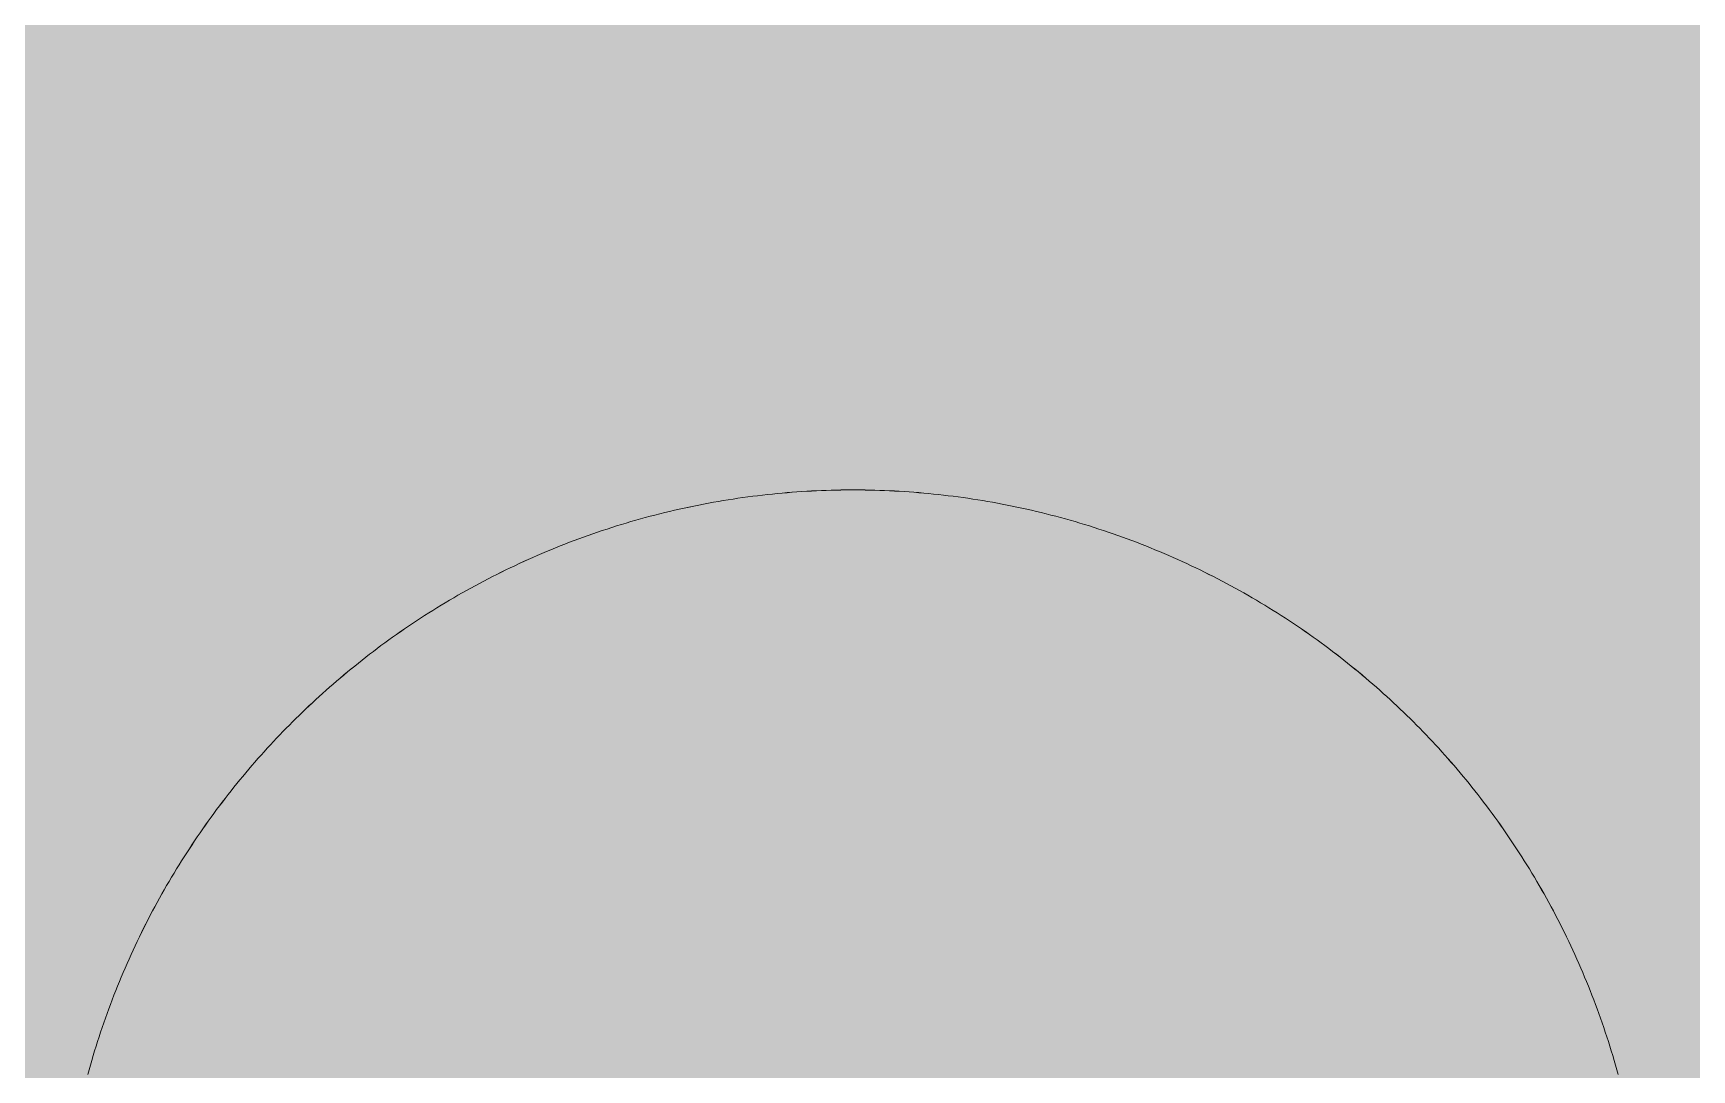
# Model space of a CAD drawing. Header units: millimetres. Extents: x 5622 to 8918, y 2044 to 6634.
# Drawn here: x 8590.2 to 8597, y 4115.2 to 4119.45 of the extents above; entities that cross this region are included whole.
import ezdxf

# ---------------------------------------------------------------- set-up
doc = ezdxf.new("R2010")
doc.units = ezdxf.units.MM
doc.linetypes.add('NASCOSTA', pattern=[9.525, 6.35, -3.175])
for name, color, linetype, lineweight in [('F_ARREDI', 7, 'Continuous', 5), ('F_FERRAMENTA', 253, 'Continuous', 5), ('F_MULTI laminato OPACO_retino', 1, 'Continuous', 5), ('F_Proiezioni', 253, 'NASCOSTA', 9)]:
    doc.layers.add(name, color=color, linetype=linetype, lineweight=lineweight)

# ---------------------------------------------------------------- blocks, each defined once
blk = doc.blocks.new("LIBRERIA_ingresso-living_sez._B.B'")
at = {"layer": 'F_MULTI laminato OPACO_retino', "true_color": 0x636466}
h = blk.add_hatch(color=251, dxfattribs=at)
h.dxf.hatch_style = 1
h.paths.add_polyline_path([(41313.1315, 11071.1262), (41913.1315, 11071.1262), (41913.1315, 13145.6262), (41313.1315, 13145.6262)])
at = {"layer": 'F_MULTI laminato OPACO_retino', "true_color": 0x939598}
h = blk.add_hatch(color=252, dxfattribs=at)
h.dxf.hatch_style = 1
h.paths.add_polyline_path([(41313.1315, 13145.6262), (41613.1315, 13145.6262), (41613.1315, 11071.1262), (41313.1315, 11071.1262)])
at = {"layer": 'F_Proiezioni', "color": 1}
for p, q in [((41588.4996, 11524.8131), (41588.5197, 11524.817)), ((41588.5197, 11524.817), (41588.5397, 11524.8208)), ((41588.5397, 11524.8208), (41588.5598, 11524.8244)), ((41588.5598, 11524.8244), (41588.5799, 11524.8279)), ((41588.5799, 11524.8279), (41588.6, 11524.8313)), ((41588.6, 11524.8313), (41588.6201, 11524.8346)), ((41588.6201, 11524.8346), (41588.6402, 11524.8377)), ((41588.6402, 11524.8377), (41588.6603, 11524.8407)), ((41588.6603, 11524.8407), (41588.6805, 11524.8436)), ((41588.6805, 11524.8436), (41588.7006, 11524.8464)), ((41588.7006, 11524.8464), (41588.7207, 11524.849)), ((41588.7207, 11524.849), (41588.7409, 11524.8515)), ((41588.7409, 11524.8515), (41588.761, 11524.8539)), ((41588.761, 11524.8539), (41588.7811, 11524.8561)), ((41588.7811, 11524.8561), (41588.8013, 11524.8582)), ((41588.8013, 11524.8582), (41588.8214, 11524.8602)), ((41588.8214, 11524.8602), (41588.8415, 11524.8621)), ((41588.8415, 11524.8621), (41588.8616, 11524.8638)), ((41588.8616, 11524.8638), (41588.8817, 11524.8654)), ((41588.8817, 11524.8654), (41588.9018, 11524.8669)), ((41588.9018, 11524.8669), (41588.9219, 11524.8683)), ((41588.9219, 11524.8683), (41588.942, 11524.8695)), ((41588.942, 11524.8695), (41588.962, 11524.8706)), ((41588.962, 11524.8706), (41588.982, 11524.8716)), ((41588.982, 11524.8716), (41589.002, 11524.8725)), ((41589.002, 11524.8725), (41589.022, 11524.8732)), ((41589.022, 11524.8732), (41589.042, 11524.8739)), ((41589.042, 11524.8739), (41589.0619, 11524.8744)), ((41589.0619, 11524.8744), (41589.0819, 11524.8747)), ((41589.0819, 11524.8747), (41589.1017, 11524.875)), ((41589.1017, 11524.875), (41589.1216, 11524.8751)), ((41589.1216, 11524.8751), (41589.1414, 11524.8751)), ((41589.1613, 11524.875), (41589.1414, 11524.8751)), ((41589.1812, 11524.8747), (41589.1613, 11524.875)), ((41589.2011, 11524.8744), (41589.1812, 11524.8747)), ((41589.2211, 11524.8739), (41589.2011, 11524.8744)), ((41589.241, 11524.8732), (41589.2211, 11524.8739)), ((41589.261, 11524.8725), (41589.241, 11524.8732)), ((41589.281, 11524.8716), (41589.261, 11524.8725)), ((41589.3011, 11524.8706), (41589.281, 11524.8716)), ((41589.3211, 11524.8695), (41589.3011, 11524.8706)), ((41589.3412, 11524.8683), (41589.3211, 11524.8695)), ((41589.3612, 11524.8669), (41589.3412, 11524.8683)), ((41589.3813, 11524.8654), (41589.3612, 11524.8669)), ((41589.4014, 11524.8638), (41589.3813, 11524.8654)), ((41589.4215, 11524.8621), (41589.4014, 11524.8638)), ((41589.4417, 11524.8602), (41589.4215, 11524.8621)), ((41589.4618, 11524.8582), (41589.4417, 11524.8602)), ((41589.4819, 11524.8561), (41589.4618, 11524.8582)), ((41589.502, 11524.8539), (41589.4819, 11524.8561)), ((41589.5222, 11524.8515), (41589.502, 11524.8539)), ((41589.5423, 11524.849), (41589.5222, 11524.8515)), ((41589.5625, 11524.8464), (41589.5423, 11524.849)), ((41589.5826, 11524.8436), (41589.5625, 11524.8464)), ((41589.6027, 11524.8407), (41589.5826, 11524.8436)), ((41589.6228, 11524.8377), (41589.6027, 11524.8407)), ((41589.643, 11524.8346), (41589.6228, 11524.8377)), ((41589.6631, 11524.8313), (41589.643, 11524.8346)), ((41589.6832, 11524.8279), (41589.6631, 11524.8313)), ((41589.7032, 11524.8244), (41589.6832, 11524.8279)), ((41589.7233, 11524.8208), (41589.7032, 11524.8244)), ((41589.7434, 11524.817), (41589.7233, 11524.8208)), ((41589.7634, 11524.8131), (41589.7434, 11524.817)), ((41588.2216, 11524.7451), (41588.2413, 11524.7507)), ((41588.2413, 11524.7507), (41588.261, 11524.7563)), ((41588.261, 11524.7563), (41588.2807, 11524.7617)), ((41588.2807, 11524.7617), (41588.3005, 11524.767)), ((41588.3005, 11524.767), (41588.3203, 11524.7722)), ((41588.3203, 11524.7722), (41588.3401, 11524.7772)), ((41588.3401, 11524.7772), (41588.36, 11524.7822)), ((41588.36, 11524.7822), (41588.3798, 11524.787)), ((41588.3798, 11524.787), (41588.3997, 11524.7916)), ((41588.3997, 11524.7916), (41588.4197, 11524.7962)), ((41588.4197, 11524.7962), (41588.4396, 11524.8006)), ((41588.4396, 11524.8006), (41588.4596, 11524.8049)), ((41588.4596, 11524.8049), (41588.4796, 11524.8091)), ((41588.4796, 11524.8091), (41588.4996, 11524.8131)), ((41589.7834, 11524.8091), (41589.7634, 11524.8131)), ((41589.8034, 11524.8049), (41589.7834, 11524.8091)), ((41589.8234, 11524.8006), (41589.8034, 11524.8049)), ((41589.8434, 11524.7962), (41589.8234, 11524.8006)), ((41589.8633, 11524.7916), (41589.8434, 11524.7962)), ((41589.8832, 11524.787), (41589.8633, 11524.7916)), ((41589.9031, 11524.7822), (41589.8832, 11524.787)), ((41589.923, 11524.7772), (41589.9031, 11524.7822)), ((41589.9428, 11524.7722), (41589.923, 11524.7772)), ((41589.9626, 11524.767), (41589.9428, 11524.7722)), ((41589.9824, 11524.7617), (41589.9626, 11524.767)), ((41590.0021, 11524.7563), (41589.9824, 11524.7617)), ((41590.0218, 11524.7507), (41590.0021, 11524.7563)), ((41590.0415, 11524.7451), (41590.0218, 11524.7507)), ((41588.008, 11524.6747), (41588.0272, 11524.6817)), ((41588.0272, 11524.6817), (41588.0464, 11524.6886)), ((41588.0464, 11524.6886), (41588.0657, 11524.6953)), ((41588.0657, 11524.6953), (41588.0851, 11524.702)), ((41588.0851, 11524.702), (41588.1044, 11524.7085)), ((41588.1044, 11524.7085), (41588.1239, 11524.7149)), ((41588.1239, 11524.7149), (41588.1433, 11524.7212)), ((41588.1433, 11524.7212), (41588.1628, 11524.7273)), ((41588.1628, 11524.7273), (41588.1824, 11524.7334)), ((41588.1824, 11524.7334), (41588.202, 11524.7393)), ((41588.202, 11524.7393), (41588.2216, 11524.7451)), ((41590.0611, 11524.7393), (41590.0415, 11524.7451)), ((41590.0807, 11524.7334), (41590.0611, 11524.7393)), ((41590.1002, 11524.7273), (41590.0807, 11524.7334)), ((41590.1197, 11524.7212), (41590.1002, 11524.7273)), ((41590.1392, 11524.7149), (41590.1197, 11524.7212)), ((41590.1586, 11524.7085), (41590.1392, 11524.7149)), ((41590.178, 11524.702), (41590.1586, 11524.7085)), ((41590.1973, 11524.6953), (41590.178, 11524.702)), ((41590.2166, 11524.6886), (41590.1973, 11524.6953)), ((41590.2359, 11524.6817), (41590.2166, 11524.6886)), ((41590.255, 11524.6747), (41590.2359, 11524.6817)), ((41587.8378, 11524.6065), (41587.8565, 11524.6145)), ((41587.8565, 11524.6145), (41587.8752, 11524.6225)), ((41587.8752, 11524.6225), (41587.894, 11524.6303)), ((41587.894, 11524.6303), (41587.9129, 11524.638)), ((41587.9129, 11524.638), (41587.9318, 11524.6456)), ((41587.9318, 11524.6456), (41587.9508, 11524.653)), ((41587.9508, 11524.653), (41587.9698, 11524.6604)), ((41587.9698, 11524.6604), (41587.9889, 11524.6676)), ((41587.9889, 11524.6676), (41588.008, 11524.6747)), ((41590.2742, 11524.6676), (41590.255, 11524.6747)), ((41590.2933, 11524.6604), (41590.2742, 11524.6676)), ((41590.3123, 11524.653), (41590.2933, 11524.6604)), ((41590.3313, 11524.6456), (41590.3123, 11524.653)), ((41590.3502, 11524.638), (41590.3313, 11524.6456)), ((41590.369, 11524.6303), (41590.3502, 11524.638)), ((41590.3878, 11524.6225), (41590.369, 11524.6303)), ((41590.4066, 11524.6145), (41590.3878, 11524.6225)), ((41590.4253, 11524.6065), (41590.4066, 11524.6145)), ((41587.6906, 11524.5382), (41587.7088, 11524.5471)), ((41587.7088, 11524.5471), (41587.727, 11524.5559)), ((41587.727, 11524.5559), (41587.7453, 11524.5646)), ((41587.7453, 11524.5646), (41587.7637, 11524.5732)), ((41587.7637, 11524.5732), (41587.7821, 11524.5817)), ((41587.7821, 11524.5817), (41587.8006, 11524.5901)), ((41587.8006, 11524.5901), (41587.8192, 11524.5984)), ((41587.8192, 11524.5984), (41587.8378, 11524.6065)), ((41590.4439, 11524.5984), (41590.4253, 11524.6065)), ((41590.4624, 11524.5901), (41590.4439, 11524.5984)), ((41590.4809, 11524.5817), (41590.4624, 11524.5901)), ((41590.4994, 11524.5732), (41590.4809, 11524.5817)), ((41590.5177, 11524.5646), (41590.4994, 11524.5732)), ((41590.536, 11524.5559), (41590.5177, 11524.5646)), ((41590.5543, 11524.5471), (41590.536, 11524.5559)), ((41590.5724, 11524.5382), (41590.5543, 11524.5471)), ((41587.5654, 11524.4728), (41587.5831, 11524.4825)), ((41587.5831, 11524.4825), (41587.6008, 11524.492)), ((41587.6008, 11524.492), (41587.6186, 11524.5015)), ((41587.6186, 11524.5015), (41587.6365, 11524.5108)), ((41587.6365, 11524.5108), (41587.6545, 11524.52)), ((41587.6545, 11524.52), (41587.6725, 11524.5292)), ((41587.6725, 11524.5292), (41587.6906, 11524.5382)), ((41590.5905, 11524.5292), (41590.5724, 11524.5382)), ((41590.6086, 11524.52), (41590.5905, 11524.5292)), ((41590.6265, 11524.5108), (41590.6086, 11524.52)), ((41590.6444, 11524.5015), (41590.6265, 11524.5108)), ((41590.6622, 11524.492), (41590.6444, 11524.5015)), ((41590.68, 11524.4825), (41590.6622, 11524.492)), ((41590.6976, 11524.4728), (41590.68, 11524.4825)), ((41587.4439, 11524.4026), (41587.461, 11524.4129)), ((41587.461, 11524.4129), (41587.4782, 11524.4231)), ((41587.4782, 11524.4231), (41587.4955, 11524.4333)), ((41587.4955, 11524.4333), (41587.5129, 11524.4433)), ((41587.5129, 11524.4433), (41587.5303, 11524.4532)), ((41587.5303, 11524.4532), (41587.5478, 11524.4631)), ((41587.5478, 11524.4631), (41587.5654, 11524.4728)), ((41590.7152, 11524.4631), (41590.6976, 11524.4728)), ((41590.7328, 11524.4532), (41590.7152, 11524.4631)), ((41590.7502, 11524.4433), (41590.7328, 11524.4532)), ((41590.7676, 11524.4333), (41590.7502, 11524.4433)), ((41590.7848, 11524.4231), (41590.7676, 11524.4333)), ((41590.802, 11524.4129), (41590.7848, 11524.4231)), ((41590.8192, 11524.4026), (41590.802, 11524.4129)), ((41587.3429, 11524.3387), (41587.3595, 11524.3495)), ((41587.3595, 11524.3495), (41587.3762, 11524.3603)), ((41587.3762, 11524.3603), (41587.393, 11524.371)), ((41587.393, 11524.371), (41587.4099, 11524.3816)), ((41587.4099, 11524.3816), (41587.4269, 11524.3921)), ((41587.4269, 11524.3921), (41587.4439, 11524.4026)), ((41590.8362, 11524.3921), (41590.8192, 11524.4026)), ((41590.8532, 11524.3816), (41590.8362, 11524.3921)), ((41590.87, 11524.371), (41590.8532, 11524.3816)), ((41590.8868, 11524.3603), (41590.87, 11524.371)), ((41590.9035, 11524.3495), (41590.8868, 11524.3603)), ((41590.9201, 11524.3387), (41590.9035, 11524.3495)), ((41587.2452, 11524.2716), (41587.2612, 11524.283)), ((41587.2612, 11524.283), (41587.2774, 11524.2943)), ((41587.2774, 11524.2943), (41587.2936, 11524.3055)), ((41587.2936, 11524.3055), (41587.31, 11524.3167)), ((41587.31, 11524.3167), (41587.3264, 11524.3277)), ((41587.3264, 11524.3277), (41587.3429, 11524.3387)), ((41590.9366, 11524.3277), (41590.9201, 11524.3387)), ((41590.9531, 11524.3167), (41590.9366, 11524.3277)), ((41590.9694, 11524.3055), (41590.9531, 11524.3167)), ((41590.9857, 11524.2943), (41590.9694, 11524.3055)), ((41591.0018, 11524.283), (41590.9857, 11524.2943)), ((41591.0179, 11524.2716), (41591.0018, 11524.283)), ((41587.1507, 11524.2017), (41587.1662, 11524.2135)), ((41587.1662, 11524.2135), (41587.1818, 11524.2253)), ((41587.1818, 11524.2253), (41587.1975, 11524.237)), ((41587.1975, 11524.237), (41587.2133, 11524.2486)), ((41587.2133, 11524.2486), (41587.2292, 11524.2602)), ((41587.2292, 11524.2602), (41587.2452, 11524.2716)), ((41591.0339, 11524.2602), (41591.0179, 11524.2716)), ((41591.0498, 11524.2486), (41591.0339, 11524.2602)), ((41591.0656, 11524.237), (41591.0498, 11524.2486)), ((41591.0812, 11524.2253), (41591.0656, 11524.237)), ((41591.0968, 11524.2135), (41591.0812, 11524.2253)), ((41591.1123, 11524.2017), (41591.0968, 11524.2135)), ((41587.0597, 11524.1291), (41587.0746, 11524.1413)), ((41587.0746, 11524.1413), (41587.0897, 11524.1535)), ((41587.0897, 11524.1535), (41587.1048, 11524.1657)), ((41587.1048, 11524.1657), (41587.12, 11524.1777)), ((41587.12, 11524.1777), (41587.1353, 11524.1897)), ((41587.1353, 11524.1897), (41587.1507, 11524.2017)), ((41591.1278, 11524.1897), (41591.1123, 11524.2017)), ((41591.1431, 11524.1777), (41591.1278, 11524.1897)), ((41591.1583, 11524.1657), (41591.1431, 11524.1777)), ((41591.1734, 11524.1535), (41591.1583, 11524.1657)), ((41591.1884, 11524.1413), (41591.1734, 11524.1535)), ((41591.2033, 11524.1291), (41591.1884, 11524.1413)), ((41586.9867, 11524.0668), (41587.0011, 11524.0794)), ((41587.0011, 11524.0794), (41587.0156, 11524.0919)), ((41587.0156, 11524.0919), (41587.0302, 11524.1043)), ((41587.0302, 11524.1043), (41587.0449, 11524.1167)), ((41587.0449, 11524.1167), (41587.0597, 11524.1291)), ((41591.2181, 11524.1167), (41591.2033, 11524.1291)), ((41591.2329, 11524.1043), (41591.2181, 11524.1167)), ((41591.2475, 11524.0919), (41591.2329, 11524.1043)), ((41591.262, 11524.0794), (41591.2475, 11524.0919)), ((41591.2764, 11524.0668), (41591.262, 11524.0794)), ((41586.9024, 11523.9902), (41586.9162, 11524.0031)), ((41586.9162, 11524.0031), (41586.9301, 11524.0159)), ((41586.9301, 11524.0159), (41586.9441, 11524.0287)), ((41586.9441, 11524.0287), (41586.9582, 11524.0415)), ((41586.9582, 11524.0415), (41586.9724, 11524.0542)), ((41586.9724, 11524.0542), (41586.9867, 11524.0668)), ((41591.2907, 11524.0542), (41591.2764, 11524.0668)), ((41591.3049, 11524.0415), (41591.2907, 11524.0542)), ((41591.319, 11524.0287), (41591.3049, 11524.0415)), ((41591.333, 11524.0159), (41591.319, 11524.0287)), ((41591.3469, 11524.0031), (41591.333, 11524.0159)), ((41591.3606, 11523.9902), (41591.3469, 11524.0031)), ((41586.8351, 11523.9249), (41586.8484, 11523.938)), ((41586.8484, 11523.938), (41586.8617, 11523.9511)), ((41586.8617, 11523.9511), (41586.8752, 11523.9642)), ((41586.8752, 11523.9642), (41586.8887, 11523.9772)), ((41586.8887, 11523.9772), (41586.9024, 11523.9902)), ((41591.3743, 11523.9772), (41591.3606, 11523.9902)), ((41591.3879, 11523.9642), (41591.3743, 11523.9772)), ((41591.4013, 11523.9511), (41591.3879, 11523.9642)), ((41591.4147, 11523.938), (41591.4013, 11523.9511)), ((41591.4279, 11523.9249), (41591.4147, 11523.938)), ((41586.7699, 11523.8578), (41586.7828, 11523.8714)), ((41586.7828, 11523.8714), (41586.7958, 11523.885)), ((41586.7958, 11523.885), (41586.8089, 11523.8984)), ((41586.8089, 11523.8984), (41586.822, 11523.9117)), ((41586.822, 11523.9117), (41586.8351, 11523.9249)), ((41591.4411, 11523.9117), (41591.4279, 11523.9249)), ((41591.4542, 11523.8984), (41591.4411, 11523.9117)), ((41591.4672, 11523.885), (41591.4542, 11523.8984)), ((41591.4802, 11523.8714), (41591.4672, 11523.885)), ((41591.4932, 11523.8578), (41591.4802, 11523.8714)), ((41586.706, 11523.7882), (41586.7186, 11523.8023)), ((41586.7186, 11523.8023), (41586.7314, 11523.8164)), ((41586.7314, 11523.8164), (41586.7441, 11523.8303)), ((41586.7441, 11523.8303), (41586.757, 11523.8441)), ((41586.757, 11523.8441), (41586.7699, 11523.8578)), ((41591.5061, 11523.8441), (41591.4932, 11523.8578)), ((41591.5189, 11523.8303), (41591.5061, 11523.8441)), ((41591.5317, 11523.8164), (41591.5189, 11523.8303)), ((41591.5444, 11523.8023), (41591.5317, 11523.8164)), ((41591.5571, 11523.7882), (41591.5444, 11523.8023)), ((41586.6436, 11523.7162), (41586.656, 11523.7308)), ((41586.656, 11523.7308), (41586.6684, 11523.7453)), ((41586.6684, 11523.7453), (41586.6808, 11523.7597)), ((41586.6808, 11523.7597), (41586.6934, 11523.774)), ((41586.6934, 11523.774), (41586.706, 11523.7882)), ((41591.5697, 11523.774), (41591.5571, 11523.7882)), ((41591.5822, 11523.7597), (41591.5697, 11523.774)), ((41591.5947, 11523.7453), (41591.5822, 11523.7597)), ((41591.6071, 11523.7308), (41591.5947, 11523.7453)), ((41591.6194, 11523.7162), (41591.6071, 11523.7308)), ((41586.5949, 11523.6568), (41586.607, 11523.6718)), ((41586.607, 11523.6718), (41586.6191, 11523.6867)), ((41586.6191, 11523.6867), (41586.6313, 11523.7015)), ((41586.6313, 11523.7015), (41586.6436, 11523.7162)), ((41591.6317, 11523.7015), (41591.6194, 11523.7162)), ((41591.6439, 11523.6867), (41591.6317, 11523.7015)), ((41591.6561, 11523.6718), (41591.6439, 11523.6867)), ((41591.6682, 11523.6568), (41591.6561, 11523.6718)), ((41586.5356, 11523.5805), (41586.5473, 11523.596)), ((41586.5473, 11523.596), (41586.5591, 11523.6113)), ((41586.5591, 11523.6113), (41586.571, 11523.6266)), ((41586.571, 11523.6266), (41586.5829, 11523.6417)), ((41586.5829, 11523.6417), (41586.5949, 11523.6568)), ((41591.6802, 11523.6417), (41591.6682, 11523.6568)), ((41591.6921, 11523.6266), (41591.6802, 11523.6417)), ((41591.7039, 11523.6113), (41591.6921, 11523.6266)), ((41591.7157, 11523.596), (41591.7039, 11523.6113)), ((41591.7274, 11523.5805), (41591.7157, 11523.596)), ((41586.4896, 11523.5179), (41586.501, 11523.5337)), ((41586.501, 11523.5337), (41586.5124, 11523.5494)), ((41586.5124, 11523.5494), (41586.524, 11523.565)), ((41586.524, 11523.565), (41586.5356, 11523.5805)), ((41591.7391, 11523.565), (41591.7274, 11523.5805)), ((41591.7506, 11523.5494), (41591.7391, 11523.565)), ((41591.7621, 11523.5337), (41591.7506, 11523.5494)), ((41591.7735, 11523.5179), (41591.7621, 11523.5337)), ((41586.4449, 11523.4539), (41586.4559, 11523.47)), ((41586.4559, 11523.47), (41586.4671, 11523.486)), ((41586.4671, 11523.486), (41586.4783, 11523.502)), ((41586.4783, 11523.502), (41586.4896, 11523.5179)), ((41591.7848, 11523.502), (41591.7735, 11523.5179)), ((41591.796, 11523.486), (41591.7848, 11523.502)), ((41591.8071, 11523.47), (41591.796, 11523.486)), ((41591.8182, 11523.4539), (41591.8071, 11523.47)), ((41586.3909, 11523.3719), (41586.4015, 11523.3885)), ((41586.4015, 11523.3885), (41586.4122, 11523.405)), ((41586.4122, 11523.405), (41586.423, 11523.4213)), ((41586.423, 11523.4213), (41586.4339, 11523.4376)), ((41586.4339, 11523.4376), (41586.4449, 11523.4539)), ((41591.8292, 11523.4376), (41591.8182, 11523.4539)), ((41591.84, 11523.4213), (41591.8292, 11523.4376)), ((41591.8508, 11523.405), (41591.84, 11523.4213)), ((41591.8615, 11523.3885), (41591.8508, 11523.405)), ((41591.8721, 11523.3719), (41591.8615, 11523.3885)), ((41586.3494, 11523.305), (41586.3596, 11523.3218)), ((41586.3596, 11523.3218), (41586.37, 11523.3386)), ((41586.37, 11523.3386), (41586.3804, 11523.3553)), ((41586.3804, 11523.3553), (41586.3909, 11523.3719)), ((41591.8827, 11523.3553), (41591.8721, 11523.3719)), ((41591.8931, 11523.3386), (41591.8827, 11523.3553)), ((41591.9034, 11523.3218), (41591.8931, 11523.3386)), ((41591.9137, 11523.305), (41591.9034, 11523.3218)), ((41586.3093, 11523.2368), (41586.3192, 11523.2539)), ((41586.3192, 11523.2539), (41586.3291, 11523.271)), ((41586.3291, 11523.271), (41586.3392, 11523.288)), ((41586.3392, 11523.288), (41586.3494, 11523.305)), ((41591.9238, 11523.288), (41591.9137, 11523.305)), ((41591.9339, 11523.271), (41591.9238, 11523.288)), ((41591.9439, 11523.2539), (41591.9339, 11523.271)), ((41591.9537, 11523.2368), (41591.9439, 11523.2539)), ((41586.2708, 11523.1674), (41586.2803, 11523.1848)), ((41586.2803, 11523.1848), (41586.2899, 11523.2022)), ((41586.2899, 11523.2022), (41586.2995, 11523.2195)), ((41586.2995, 11523.2195), (41586.3093, 11523.2368)), ((41591.9635, 11523.2195), (41591.9537, 11523.2368)), ((41591.9732, 11523.2022), (41591.9635, 11523.2195)), ((41591.9828, 11523.1848), (41591.9732, 11523.2022)), ((41591.9922, 11523.1674), (41591.9828, 11523.1848)), ((41586.243, 11523.1146), (41586.2522, 11523.1322)), ((41586.2522, 11523.1322), (41586.2614, 11523.1498)), ((41586.2614, 11523.1498), (41586.2708, 11523.1674)), ((41592.0016, 11523.1498), (41591.9922, 11523.1674)), ((41592.0109, 11523.1322), (41592.0016, 11523.1498)), ((41592.0201, 11523.1146), (41592.0109, 11523.1322)), ((41586.2073, 11523.0433), (41586.2161, 11523.0612)), ((41586.2161, 11523.0612), (41586.2249, 11523.0791)), ((41586.2249, 11523.0791), (41586.2339, 11523.0969)), ((41586.2339, 11523.0969), (41586.243, 11523.1146)), ((41592.0292, 11523.0969), (41592.0201, 11523.1146)), ((41592.0381, 11523.0791), (41592.0292, 11523.0969)), ((41592.047, 11523.0612), (41592.0381, 11523.0791)), ((41592.0558, 11523.0433), (41592.047, 11523.0612)), ((41586.1733, 11522.9709), (41586.1816, 11522.9891)), ((41586.1816, 11522.9891), (41586.1901, 11523.0072)), ((41586.1901, 11523.0072), (41586.1986, 11523.0253)), ((41586.1986, 11523.0253), (41586.2073, 11523.0433)), ((41592.0644, 11523.0253), (41592.0558, 11523.0433)), ((41592.073, 11523.0072), (41592.0644, 11523.0253)), ((41592.0814, 11522.9891), (41592.073, 11523.0072)), ((41592.0898, 11522.9709), (41592.0814, 11522.9891)), ((41586.141, 11522.8976), (41586.1489, 11522.916)), ((41586.1489, 11522.916), (41586.1569, 11522.9344)), ((41586.1569, 11522.9344), (41586.1651, 11522.9527)), ((41586.1651, 11522.9527), (41586.1733, 11522.9709)), ((41592.098, 11522.9527), (41592.0898, 11522.9709)), ((41592.1061, 11522.9344), (41592.098, 11522.9527)), ((41592.1141, 11522.916), (41592.1061, 11522.9344)), ((41592.122, 11522.8976), (41592.1141, 11522.916)), ((41586.118, 11522.842), (41586.1255, 11522.8606)), ((41586.1255, 11522.8606), (41586.1332, 11522.8792)), ((41586.1332, 11522.8792), (41586.141, 11522.8976)), ((41592.1298, 11522.8792), (41592.122, 11522.8976)), ((41592.1375, 11522.8606), (41592.1298, 11522.8792)), ((41592.1451, 11522.842), (41592.1375, 11522.8606)), ((41586.0888, 11522.7671), (41586.0959, 11522.7859)), ((41586.0959, 11522.7859), (41586.1032, 11522.8047)), ((41586.1032, 11522.8047), (41586.1105, 11522.8234)), ((41586.1105, 11522.8234), (41586.118, 11522.842)), ((41592.1526, 11522.8234), (41592.1451, 11522.842)), ((41592.1599, 11522.8047), (41592.1526, 11522.8234)), ((41592.1671, 11522.7859), (41592.1599, 11522.8047)), ((41592.1743, 11522.7671), (41592.1671, 11522.7859)), ((41586.0615, 11522.6914), (41586.0681, 11522.7104)), ((41586.0681, 11522.7104), (41586.0749, 11522.7294)), ((41586.0749, 11522.7294), (41586.0818, 11522.7483)), ((41586.0818, 11522.7483), (41586.0888, 11522.7671)), ((41592.1813, 11522.7483), (41592.1743, 11522.7671)), ((41592.1882, 11522.7294), (41592.1813, 11522.7483)), ((41592.1949, 11522.7104), (41592.1882, 11522.7294)), ((41592.2016, 11522.6914), (41592.1949, 11522.7104)), ((41586.0422, 11522.6341), (41586.0485, 11522.6532)), ((41586.0485, 11522.6532), (41586.0549, 11522.6723)), ((41586.0549, 11522.6723), (41586.0615, 11522.6914)), ((41592.2082, 11522.6723), (41592.2016, 11522.6914)), ((41592.2146, 11522.6532), (41592.2082, 11522.6723)), ((41592.2209, 11522.6341), (41592.2146, 11522.6532)), ((41586.0181, 11522.557), (41586.0239, 11522.5764)), ((41586.0239, 11522.5764), (41586.0299, 11522.5956)), ((41586.0299, 11522.5956), (41586.036, 11522.6149)), ((41586.036, 11522.6149), (41586.0422, 11522.6341)), ((41592.2271, 11522.6149), (41592.2209, 11522.6341)), ((41592.2332, 11522.5956), (41592.2271, 11522.6149)), ((41592.2392, 11522.5764), (41592.2332, 11522.5956)), ((41592.245, 11522.557), (41592.2392, 11522.5764)), ((41586.0012, 11522.4988), (41586.0067, 11522.5183)), ((41586.0067, 11522.5183), (41586.0123, 11522.5377)), ((41586.0123, 11522.5377), (41586.0181, 11522.557)), ((41592.2507, 11522.5377), (41592.245, 11522.557)), ((41592.2563, 11522.5183), (41592.2507, 11522.5377)), ((41592.2618, 11522.4988), (41592.2563, 11522.5183)), ((41585.9958, 11522.4794), (41586.0012, 11522.4988)), ((41592.2672, 11522.4794), (41592.2618, 11522.4988))]:
    blk.add_line(p, q, dxfattribs=at)

msp = doc.modelspace()

# ---------------------------------------------------------------- linework, layer by layer
at = {"layer": 'F_FERRAMENTA', "linetype": 'NASCOSTA'}
for p, q in [((8593.0312, 4117.5319), (8593.0513, 4117.5351)), ((8593.0513, 4117.5351), (8593.0715, 4117.5383)), ((8593.0715, 4117.5383), (8593.0916, 4117.5413)), ((8593.0916, 4117.5413), (8593.1117, 4117.5442)), ((8593.1117, 4117.5442), (8593.1318, 4117.5469)), ((8593.1318, 4117.5469), (8593.152, 4117.5495)), ((8593.152, 4117.5495), (8593.1721, 4117.552)), ((8593.1721, 4117.552), (8593.1923, 4117.5544)), ((8593.1923, 4117.5544), (8593.2124, 4117.5567)), ((8593.2124, 4117.5567), (8593.2325, 4117.5588)), ((8593.2325, 4117.5588), (8593.2526, 4117.5608)), ((8593.2526, 4117.5608), (8593.2728, 4117.5626)), ((8593.2728, 4117.5626), (8593.2929, 4117.5644)), ((8593.2929, 4117.5644), (8593.313, 4117.566)), ((8593.313, 4117.566), (8593.3331, 4117.5675)), ((8593.3331, 4117.5675), (8593.3531, 4117.5688)), ((8593.3531, 4117.5688), (8593.3732, 4117.5701)), ((8593.3732, 4117.5701), (8593.3932, 4117.5712)), ((8593.3932, 4117.5712), (8593.4133, 4117.5722)), ((8593.4133, 4117.5722), (8593.4333, 4117.5731)), ((8593.4333, 4117.5731), (8593.4533, 4117.5738)), ((8593.4533, 4117.5738), (8593.4732, 4117.5744)), ((8593.4732, 4117.5744), (8593.4932, 4117.5749)), ((8593.4932, 4117.5749), (8593.5131, 4117.5753)), ((8593.5131, 4117.5753), (8593.533, 4117.5755)), ((8593.533, 4117.5755), (8593.5529, 4117.5756)), ((8593.5529, 4117.5756), (8593.5727, 4117.5756)), ((8593.5926, 4117.5755), (8593.5727, 4117.5756)), ((8593.6124, 4117.5753), (8593.5926, 4117.5755)), ((8593.6324, 4117.5749), (8593.6124, 4117.5753)), ((8593.6523, 4117.5744), (8593.6324, 4117.5749)), ((8593.6723, 4117.5738), (8593.6523, 4117.5744)), ((8593.6923, 4117.5731), (8593.6723, 4117.5738)), ((8593.7123, 4117.5722), (8593.6923, 4117.5731)), ((8593.7323, 4117.5712), (8593.7123, 4117.5722)), ((8593.7523, 4117.5701), (8593.7323, 4117.5712)), ((8593.7724, 4117.5688), (8593.7523, 4117.5701)), ((8593.7925, 4117.5675), (8593.7724, 4117.5688)), ((8593.8126, 4117.566), (8593.7925, 4117.5675)), ((8593.8327, 4117.5644), (8593.8126, 4117.566)), ((8593.8528, 4117.5626), (8593.8327, 4117.5644)), ((8593.8729, 4117.5608), (8593.8528, 4117.5626)), ((8593.893, 4117.5588), (8593.8729, 4117.5608)), ((8593.9132, 4117.5567), (8593.893, 4117.5588)), ((8593.9333, 4117.5544), (8593.9132, 4117.5567)), ((8593.9534, 4117.552), (8593.9333, 4117.5544)), ((8593.9736, 4117.5495), (8593.9534, 4117.552)), ((8593.9937, 4117.5469), (8593.9736, 4117.5495)), ((8594.0138, 4117.5442), (8593.9937, 4117.5469)), ((8594.034, 4117.5413), (8594.0138, 4117.5442)), ((8594.0541, 4117.5383), (8594.034, 4117.5413)), ((8594.0742, 4117.5351), (8594.0541, 4117.5383)), ((8594.0943, 4117.5319), (8594.0742, 4117.5351)), ((8592.7119, 4117.4623), (8592.7317, 4117.4676)), ((8592.7317, 4117.4676), (8592.7515, 4117.4727)), ((8592.7515, 4117.4727), (8592.7713, 4117.4778)), ((8592.7713, 4117.4778), (8592.7912, 4117.4827)), ((8592.7912, 4117.4827), (8592.8111, 4117.4875)), ((8592.8111, 4117.4875), (8592.831, 4117.4922)), ((8592.831, 4117.4922), (8592.8509, 4117.4967)), ((8592.8509, 4117.4967), (8592.8709, 4117.5012)), ((8592.8709, 4117.5012), (8592.8909, 4117.5054)), ((8592.8909, 4117.5054), (8592.9109, 4117.5096)), ((8592.9109, 4117.5096), (8592.9309, 4117.5136)), ((8592.9309, 4117.5136), (8592.9509, 4117.5175)), ((8592.9509, 4117.5175), (8592.971, 4117.5213)), ((8592.971, 4117.5213), (8592.9911, 4117.525)), ((8592.9911, 4117.525), (8593.0111, 4117.5285)), ((8593.0111, 4117.5285), (8593.0312, 4117.5319)), ((8594.1144, 4117.5285), (8594.0943, 4117.5319)), ((8594.1345, 4117.525), (8594.1144, 4117.5285)), ((8594.1546, 4117.5213), (8594.1345, 4117.525)), ((8594.1746, 4117.5175), (8594.1546, 4117.5213)), ((8594.1947, 4117.5136), (8594.1746, 4117.5175)), ((8594.2147, 4117.5096), (8594.1947, 4117.5136)), ((8594.2347, 4117.5054), (8594.2147, 4117.5096)), ((8594.2547, 4117.5012), (8594.2347, 4117.5054)), ((8594.2746, 4117.4967), (8594.2547, 4117.5012)), ((8594.2946, 4117.4922), (8594.2746, 4117.4967)), ((8594.3145, 4117.4875), (8594.2946, 4117.4922)), ((8594.3343, 4117.4827), (8594.3145, 4117.4875)), ((8594.3542, 4117.4778), (8594.3343, 4117.4827)), ((8594.374, 4117.4727), (8594.3542, 4117.4778)), ((8594.3938, 4117.4676), (8594.374, 4117.4727)), ((8594.4136, 4117.4623), (8594.3938, 4117.4676)), ((8592.497, 4117.3959), (8592.5163, 4117.4025)), ((8592.5163, 4117.4025), (8592.5357, 4117.409)), ((8592.5357, 4117.409), (8592.5551, 4117.4154)), ((8592.5551, 4117.4154), (8592.5746, 4117.4217)), ((8592.5746, 4117.4217), (8592.5941, 4117.4279)), ((8592.5941, 4117.4279), (8592.6136, 4117.4339)), ((8592.6136, 4117.4339), (8592.6332, 4117.4398)), ((8592.6332, 4117.4398), (8592.6528, 4117.4456)), ((8592.6528, 4117.4456), (8592.6725, 4117.4513)), ((8592.6725, 4117.4513), (8592.6922, 4117.4568)), ((8592.6922, 4117.4568), (8592.7119, 4117.4623)), ((8594.4333, 4117.4568), (8594.4136, 4117.4623)), ((8594.453, 4117.4513), (8594.4333, 4117.4568)), ((8594.4727, 4117.4456), (8594.453, 4117.4513)), ((8594.4923, 4117.4398), (8594.4727, 4117.4456)), ((8594.5119, 4117.4339), (8594.4923, 4117.4398)), ((8594.5315, 4117.4279), (8594.5119, 4117.4339)), ((8594.551, 4117.4217), (8594.5315, 4117.4279)), ((8594.5704, 4117.4154), (8594.551, 4117.4217)), ((8594.5899, 4117.409), (8594.5704, 4117.4154)), ((8594.6092, 4117.4025), (8594.5899, 4117.409)), ((8594.6286, 4117.3959), (8594.6092, 4117.4025)), ((8592.3253, 4117.3308), (8592.3441, 4117.3385)), ((8592.3441, 4117.3385), (8592.363, 4117.3461)), ((8592.363, 4117.3461), (8592.382, 4117.3536)), ((8592.382, 4117.3536), (8592.401, 4117.3609)), ((8592.401, 4117.3609), (8592.4201, 4117.3681)), ((8592.4201, 4117.3681), (8592.4393, 4117.3753)), ((8592.4393, 4117.3753), (8592.4584, 4117.3822)), ((8592.4584, 4117.3822), (8592.4777, 4117.3891)), ((8592.4777, 4117.3891), (8592.497, 4117.3959)), ((8594.6479, 4117.3891), (8594.6286, 4117.3959)), ((8594.6671, 4117.3822), (8594.6479, 4117.3891)), ((8594.6863, 4117.3753), (8594.6671, 4117.3822)), ((8594.7054, 4117.3681), (8594.6863, 4117.3753)), ((8594.7245, 4117.3609), (8594.7054, 4117.3681)), ((8594.7435, 4117.3536), (8594.7245, 4117.3609)), ((8594.7625, 4117.3461), (8594.7435, 4117.3536)), ((8594.7814, 4117.3385), (8594.7625, 4117.3461)), ((8594.8003, 4117.3308), (8594.7814, 4117.3385)), ((8592.1583, 4117.2565), (8592.1766, 4117.2652)), ((8592.1766, 4117.2652), (8592.1949, 4117.2738)), ((8592.1949, 4117.2738), (8592.2134, 4117.2823)), ((8592.2134, 4117.2823), (8592.2319, 4117.2906)), ((8592.2319, 4117.2906), (8592.2504, 4117.2989)), ((8592.2504, 4117.2989), (8592.269, 4117.3071)), ((8592.269, 4117.3071), (8592.2877, 4117.3151)), ((8592.2877, 4117.3151), (8592.3065, 4117.323)), ((8592.3065, 4117.323), (8592.3253, 4117.3308)), ((8594.8191, 4117.323), (8594.8003, 4117.3308)), ((8594.8378, 4117.3151), (8594.8191, 4117.323)), ((8594.8565, 4117.3071), (8594.8378, 4117.3151)), ((8594.8751, 4117.2989), (8594.8565, 4117.3071)), ((8594.8937, 4117.2906), (8594.8751, 4117.2989)), ((8594.9122, 4117.2823), (8594.8937, 4117.2906)), ((8594.9306, 4117.2738), (8594.9122, 4117.2823)), ((8594.949, 4117.2652), (8594.9306, 4117.2738)), ((8594.9673, 4117.2565), (8594.949, 4117.2652)), ((8592.0321, 4117.1926), (8592.0499, 4117.202)), ((8592.0499, 4117.202), (8592.0678, 4117.2113)), ((8592.0678, 4117.2113), (8592.0857, 4117.2206)), ((8592.0857, 4117.2206), (8592.1038, 4117.2297)), ((8592.1038, 4117.2297), (8592.1219, 4117.2387)), ((8592.1219, 4117.2387), (8592.14, 4117.2477)), ((8592.14, 4117.2477), (8592.1583, 4117.2565)), ((8594.9855, 4117.2477), (8594.9673, 4117.2565)), ((8595.0037, 4117.2387), (8594.9855, 4117.2477)), ((8595.0218, 4117.2297), (8595.0037, 4117.2387)), ((8595.0398, 4117.2206), (8595.0218, 4117.2297)), ((8595.0578, 4117.2113), (8595.0398, 4117.2206)), ((8595.0757, 4117.202), (8595.0578, 4117.2113)), ((8595.0935, 4117.1926), (8595.0757, 4117.202)), ((8591.9095, 4117.1237), (8591.9267, 4117.1338)), ((8591.9267, 4117.1338), (8591.9441, 4117.1438)), ((8591.9441, 4117.1438), (8591.9615, 4117.1538)), ((8591.9615, 4117.1538), (8591.9791, 4117.1636)), ((8591.9791, 4117.1636), (8591.9967, 4117.1734)), ((8591.9967, 4117.1734), (8592.0143, 4117.183)), ((8592.0143, 4117.183), (8592.0321, 4117.1926)), ((8595.1112, 4117.183), (8595.0935, 4117.1926)), ((8595.1289, 4117.1734), (8595.1112, 4117.183)), ((8595.1465, 4117.1636), (8595.1289, 4117.1734)), ((8595.164, 4117.1538), (8595.1465, 4117.1636)), ((8595.1814, 4117.1438), (8595.164, 4117.1538)), ((8595.1988, 4117.1338), (8595.1814, 4117.1438)), ((8595.2161, 4117.1237), (8595.1988, 4117.1338)), ((8591.7908, 4117.0501), (8591.8075, 4117.0609)), ((8591.8075, 4117.0609), (8591.8243, 4117.0716)), ((8591.8243, 4117.0716), (8591.8411, 4117.0822)), ((8591.8411, 4117.0822), (8591.8581, 4117.0927)), ((8591.8581, 4117.0927), (8591.8751, 4117.1031)), ((8591.8751, 4117.1031), (8591.8923, 4117.1134)), ((8591.8923, 4117.1134), (8591.9095, 4117.1237)), ((8595.2333, 4117.1134), (8595.2161, 4117.1237)), ((8595.2504, 4117.1031), (8595.2333, 4117.1134)), ((8595.2674, 4117.0927), (8595.2504, 4117.1031)), ((8595.2844, 4117.0822), (8595.2674, 4117.0927)), ((8595.3013, 4117.0716), (8595.2844, 4117.0822)), ((8595.3181, 4117.0609), (8595.3013, 4117.0716)), ((8595.3348, 4117.0501), (8595.3181, 4117.0609)), ((8591.6925, 4116.9836), (8591.7086, 4116.9949)), ((8591.7086, 4116.9949), (8591.7249, 4117.0061)), ((8591.7249, 4117.0061), (8591.7412, 4117.0172)), ((8591.7412, 4117.0172), (8591.7577, 4117.0283)), ((8591.7577, 4117.0283), (8591.7742, 4117.0392)), ((8591.7742, 4117.0392), (8591.7908, 4117.0501)), ((8595.3514, 4117.0392), (8595.3348, 4117.0501)), ((8595.3679, 4117.0283), (8595.3514, 4117.0392)), ((8595.3843, 4117.0172), (8595.3679, 4117.0283)), ((8595.4007, 4117.0061), (8595.3843, 4117.0172)), ((8595.4169, 4116.9949), (8595.4007, 4117.0061)), ((8595.4331, 4116.9836), (8595.4169, 4116.9949)), ((8591.5975, 4116.9141), (8591.6131, 4116.9258)), ((8591.6131, 4116.9258), (8591.6287, 4116.9375)), ((8591.6287, 4116.9375), (8591.6445, 4116.9492)), ((8591.6445, 4116.9492), (8591.6604, 4116.9607)), ((8591.6604, 4116.9607), (8591.6764, 4116.9722)), ((8591.6764, 4116.9722), (8591.6925, 4116.9836)), ((8595.4491, 4116.9722), (8595.4331, 4116.9836)), ((8595.4651, 4116.9607), (8595.4491, 4116.9722)), ((8595.481, 4116.9492), (8595.4651, 4116.9607)), ((8595.4968, 4116.9375), (8595.481, 4116.9492)), ((8595.5125, 4116.9258), (8595.4968, 4116.9375)), ((8595.5281, 4116.9141), (8595.5125, 4116.9258)), ((8591.5209, 4116.8541), (8591.536, 4116.8662)), ((8591.536, 4116.8662), (8591.5512, 4116.8783)), ((8591.5512, 4116.8783), (8591.5665, 4116.8903)), ((8591.5665, 4116.8903), (8591.582, 4116.9022)), ((8591.582, 4116.9022), (8591.5975, 4116.9141)), ((8595.5436, 4116.9022), (8595.5281, 4116.9141)), ((8595.559, 4116.8903), (8595.5436, 4116.9022)), ((8595.5743, 4116.8783), (8595.559, 4116.8903)), ((8595.5895, 4116.8662), (8595.5743, 4116.8783)), ((8595.6046, 4116.8541), (8595.5895, 4116.8662)), ((8591.4323, 4116.7799), (8591.4468, 4116.7924)), ((8591.4468, 4116.7924), (8591.4614, 4116.8049)), ((8591.4614, 4116.8049), (8591.4762, 4116.8173)), ((8591.4762, 4116.8173), (8591.491, 4116.8296)), ((8591.491, 4116.8296), (8591.5059, 4116.8419)), ((8591.5059, 4116.8419), (8591.5209, 4116.8541)), ((8595.6197, 4116.8419), (8595.6046, 4116.8541)), ((8595.6346, 4116.8296), (8595.6197, 4116.8419)), ((8595.6494, 4116.8173), (8595.6346, 4116.8296)), ((8595.6641, 4116.8049), (8595.6494, 4116.8173)), ((8595.6787, 4116.7924), (8595.6641, 4116.8049)), ((8595.6932, 4116.7799), (8595.6787, 4116.7924)), ((8591.3613, 4116.7165), (8591.3753, 4116.7293)), ((8591.3753, 4116.7293), (8591.3894, 4116.742)), ((8591.3894, 4116.742), (8591.4036, 4116.7547)), ((8591.4036, 4116.7547), (8591.4179, 4116.7673)), ((8591.4179, 4116.7673), (8591.4323, 4116.7799)), ((8595.7076, 4116.7673), (8595.6932, 4116.7799)), ((8595.7219, 4116.7547), (8595.7076, 4116.7673)), ((8595.7361, 4116.742), (8595.7219, 4116.7547)), ((8595.7502, 4116.7293), (8595.7361, 4116.742)), ((8595.7642, 4116.7165), (8595.7502, 4116.7293)), ((8591.2796, 4116.6386), (8591.293, 4116.6517)), ((8591.293, 4116.6517), (8591.3064, 4116.6647)), ((8591.3064, 4116.6647), (8591.32, 4116.6777)), ((8591.32, 4116.6777), (8591.3337, 4116.6907)), ((8591.3337, 4116.6907), (8591.3474, 4116.7036)), ((8591.3474, 4116.7036), (8591.3613, 4116.7165)), ((8595.7781, 4116.7036), (8595.7642, 4116.7165)), ((8595.7919, 4116.6907), (8595.7781, 4116.7036)), ((8595.8056, 4116.6777), (8595.7919, 4116.6907)), ((8595.8191, 4116.6647), (8595.8056, 4116.6777)), ((8595.8326, 4116.6517), (8595.8191, 4116.6647)), ((8595.8459, 4116.6386), (8595.8326, 4116.6517)), ((8591.2141, 4116.572), (8591.2271, 4116.5855)), ((8591.2271, 4116.5855), (8591.2401, 4116.5989)), ((8591.2401, 4116.5989), (8591.2532, 4116.6122)), ((8591.2532, 4116.6122), (8591.2664, 4116.6254)), ((8591.2664, 4116.6254), (8591.2796, 4116.6386)), ((8595.8592, 4116.6254), (8595.8459, 4116.6386)), ((8595.8723, 4116.6122), (8595.8592, 4116.6254)), ((8595.8854, 4116.5989), (8595.8723, 4116.6122)), ((8595.8985, 4116.5855), (8595.8854, 4116.5989)), ((8595.9115, 4116.572), (8595.8985, 4116.5855)), ((8591.1499, 4116.5029), (8591.1626, 4116.5169)), ((8591.1626, 4116.5169), (8591.1754, 4116.5308)), ((8591.1754, 4116.5308), (8591.1882, 4116.5446)), ((8591.1882, 4116.5446), (8591.2011, 4116.5584)), ((8591.2011, 4116.5584), (8591.2141, 4116.572)), ((8595.9244, 4116.5584), (8595.9115, 4116.572)), ((8595.9373, 4116.5446), (8595.9244, 4116.5584)), ((8595.9502, 4116.5308), (8595.9373, 4116.5446)), ((8595.9629, 4116.5169), (8595.9502, 4116.5308)), ((8595.9757, 4116.5029), (8595.9629, 4116.5169)), ((8591.0996, 4116.4458), (8591.1121, 4116.4602)), ((8591.1121, 4116.4602), (8591.1246, 4116.4745)), ((8591.1246, 4116.4745), (8591.1372, 4116.4888)), ((8591.1372, 4116.4888), (8591.1499, 4116.5029)), ((8595.9883, 4116.4888), (8595.9757, 4116.5029)), ((8596.0009, 4116.4745), (8595.9883, 4116.4888)), ((8596.0135, 4116.4602), (8596.0009, 4116.4745)), ((8596.0259, 4116.4458), (8596.0135, 4116.4602)), ((8591.0382, 4116.3723), (8591.0504, 4116.3872)), ((8591.0504, 4116.3872), (8591.0626, 4116.402)), ((8591.0626, 4116.402), (8591.0749, 4116.4167)), ((8591.0749, 4116.4167), (8591.0872, 4116.4313)), ((8591.0872, 4116.4313), (8591.0996, 4116.4458)), ((8596.0383, 4116.4313), (8596.0259, 4116.4458)), ((8596.0507, 4116.4167), (8596.0383, 4116.4313)), ((8596.063, 4116.402), (8596.0507, 4116.4167)), ((8596.0752, 4116.3872), (8596.063, 4116.402)), ((8596.0873, 4116.3723), (8596.0752, 4116.3872)), ((8590.9786, 4116.2965), (8590.9904, 4116.3118)), ((8590.9904, 4116.3118), (8591.0022, 4116.3271)), ((8591.0022, 4116.3271), (8591.0141, 4116.3423)), ((8591.0141, 4116.3423), (8591.0261, 4116.3573)), ((8591.0261, 4116.3573), (8591.0382, 4116.3723)), ((8596.0994, 4116.3573), (8596.0873, 4116.3723)), ((8596.1114, 4116.3423), (8596.0994, 4116.3573)), ((8596.1233, 4116.3271), (8596.1114, 4116.3423)), ((8596.1352, 4116.3118), (8596.1233, 4116.3271)), ((8596.147, 4116.2965), (8596.1352, 4116.3118)), ((8590.9322, 4116.2342), (8590.9437, 4116.2499)), ((8590.9437, 4116.2499), (8590.9552, 4116.2655)), ((8590.9552, 4116.2655), (8590.9669, 4116.2811)), ((8590.9669, 4116.2811), (8590.9786, 4116.2965)), ((8596.1587, 4116.2811), (8596.147, 4116.2965)), ((8596.1703, 4116.2655), (8596.1587, 4116.2811)), ((8596.1819, 4116.2499), (8596.1703, 4116.2655)), ((8596.1933, 4116.2342), (8596.1819, 4116.2499)), ((8590.8872, 4116.1705), (8590.8983, 4116.1866)), ((8590.8983, 4116.1866), (8590.9095, 4116.2026)), ((8590.9095, 4116.2026), (8590.9208, 4116.2184)), ((8590.9208, 4116.2184), (8590.9322, 4116.2342)), ((8596.2047, 4116.2184), (8596.1933, 4116.2342)), ((8596.216, 4116.2026), (8596.2047, 4116.2184)), ((8596.2272, 4116.1866), (8596.216, 4116.2026)), ((8596.2384, 4116.1705), (8596.2272, 4116.1866)), ((8590.8435, 4116.1055), (8590.8543, 4116.1219)), ((8590.8543, 4116.1219), (8590.8651, 4116.1382)), ((8590.8651, 4116.1382), (8590.8761, 4116.1544)), ((8590.8761, 4116.1544), (8590.8872, 4116.1705)), ((8596.2494, 4116.1544), (8596.2384, 4116.1705)), ((8596.2604, 4116.1382), (8596.2494, 4116.1544)), ((8596.2713, 4116.1219), (8596.2604, 4116.1382)), ((8596.2821, 4116.1055), (8596.2713, 4116.1219)), ((8590.8012, 4116.0392), (8590.8116, 4116.0559)), ((8590.8116, 4116.0559), (8590.8222, 4116.0725)), ((8590.8222, 4116.0725), (8590.8328, 4116.089)), ((8590.8328, 4116.089), (8590.8435, 4116.1055)), ((8596.2928, 4116.089), (8596.2821, 4116.1055)), ((8596.3034, 4116.0725), (8596.2928, 4116.089)), ((8596.3139, 4116.0559), (8596.3034, 4116.0725)), ((8596.3243, 4116.0392), (8596.3139, 4116.0559)), ((8590.7604, 4115.9716), (8590.7705, 4115.9886)), ((8590.7705, 4115.9886), (8590.7806, 4116.0055)), ((8590.7806, 4116.0055), (8590.7909, 4116.0224)), ((8590.7909, 4116.0224), (8590.8012, 4116.0392)), ((8596.3347, 4116.0224), (8596.3243, 4116.0392)), ((8596.3449, 4116.0055), (8596.3347, 4116.0224)), ((8596.3551, 4115.9886), (8596.3449, 4116.0055)), ((8596.3652, 4115.9716), (8596.3551, 4115.9886)), ((8590.7211, 4115.9027), (8590.7308, 4115.9201)), ((8590.7308, 4115.9201), (8590.7406, 4115.9373)), ((8590.7406, 4115.9373), (8590.7504, 4115.9545)), ((8590.7504, 4115.9545), (8590.7604, 4115.9716)), ((8596.3751, 4115.9545), (8596.3652, 4115.9716)), ((8596.385, 4115.9373), (8596.3751, 4115.9545)), ((8596.3948, 4115.9201), (8596.385, 4115.9373)), ((8596.4044, 4115.9027), (8596.3948, 4115.9201)), ((8590.6834, 4115.8328), (8590.6927, 4115.8504)), ((8590.6927, 4115.8504), (8590.7021, 4115.8679)), ((8590.7021, 4115.8679), (8590.7115, 4115.8854)), ((8590.7115, 4115.8854), (8590.7211, 4115.9027)), ((8596.414, 4115.8854), (8596.4044, 4115.9027)), ((8596.4235, 4115.8679), (8596.414, 4115.8854)), ((8596.4329, 4115.8504), (8596.4235, 4115.8679)), ((8596.4421, 4115.8328), (8596.4329, 4115.8504)), ((8590.6473, 4115.7618), (8590.6562, 4115.7796)), ((8590.6562, 4115.7796), (8590.6651, 4115.7974)), ((8590.6651, 4115.7974), (8590.6742, 4115.8151)), ((8590.6742, 4115.8151), (8590.6834, 4115.8328)), ((8596.4513, 4115.8151), (8596.4421, 4115.8328)), ((8596.4604, 4115.7974), (8596.4513, 4115.8151)), ((8596.4694, 4115.7796), (8596.4604, 4115.7974)), ((8596.4782, 4115.7618), (8596.4694, 4115.7796)), ((8590.6129, 4115.6897), (8590.6213, 4115.7078)), ((8590.6213, 4115.7078), (8590.6299, 4115.7258)), ((8590.6299, 4115.7258), (8590.6385, 4115.7438)), ((8590.6385, 4115.7438), (8590.6473, 4115.7618)), ((8596.487, 4115.7438), (8596.4782, 4115.7618)), ((8596.4957, 4115.7258), (8596.487, 4115.7438)), ((8596.5042, 4115.7078), (8596.4957, 4115.7258)), ((8596.5127, 4115.6897), (8596.5042, 4115.7078)), ((8590.5802, 4115.6166), (8590.5882, 4115.635)), ((8590.5882, 4115.635), (8590.5963, 4115.6532)), ((8590.5963, 4115.6532), (8590.6045, 4115.6715)), ((8590.6045, 4115.6715), (8590.6129, 4115.6897)), ((8596.521, 4115.6715), (8596.5127, 4115.6897)), ((8596.5292, 4115.6532), (8596.521, 4115.6715)), ((8596.5374, 4115.635), (8596.5292, 4115.6532)), ((8596.5454, 4115.6166), (8596.5374, 4115.635)), ((8590.5568, 4115.5612), (8590.5645, 4115.5797)), ((8590.5645, 4115.5797), (8590.5723, 4115.5982)), ((8590.5723, 4115.5982), (8590.5802, 4115.6166)), ((8596.5533, 4115.5982), (8596.5454, 4115.6166)), ((8596.5611, 4115.5797), (8596.5533, 4115.5982)), ((8596.5688, 4115.5612), (8596.5611, 4115.5797)), ((8590.5272, 4115.4865), (8590.5344, 4115.5052)), ((8590.5344, 4115.5052), (8590.5417, 4115.5239)), ((8590.5417, 4115.5239), (8590.5492, 4115.5426)), ((8590.5492, 4115.5426), (8590.5568, 4115.5612)), ((8596.5763, 4115.5426), (8596.5688, 4115.5612)), ((8596.5838, 4115.5239), (8596.5763, 4115.5426)), ((8596.5911, 4115.5052), (8596.5838, 4115.5239)), ((8596.5984, 4115.4865), (8596.5911, 4115.5052)), ((8590.4994, 4115.4109), (8590.5061, 4115.4299)), ((8590.5061, 4115.4299), (8590.513, 4115.4488)), ((8590.513, 4115.4488), (8590.52, 4115.4677)), ((8590.52, 4115.4677), (8590.5272, 4115.4865)), ((8596.6055, 4115.4677), (8596.5984, 4115.4865)), ((8596.6125, 4115.4488), (8596.6055, 4115.4677)), ((8596.6194, 4115.4299), (8596.6125, 4115.4488)), ((8596.6262, 4115.4109), (8596.6194, 4115.4299)), ((8590.4797, 4115.3538), (8590.4861, 4115.3729)), ((8590.4861, 4115.3729), (8590.4927, 4115.3919)), ((8590.4927, 4115.3919), (8590.4994, 4115.4109)), ((8596.6328, 4115.3919), (8596.6262, 4115.4109)), ((8596.6394, 4115.3729), (8596.6328, 4115.3919)), ((8596.6458, 4115.3538), (8596.6394, 4115.3729)), ((8590.4551, 4115.2769), (8590.4611, 4115.2962)), ((8590.4611, 4115.2962), (8590.4672, 4115.3154)), ((8590.4672, 4115.3154), (8590.4734, 4115.3346)), ((8590.4734, 4115.3346), (8590.4797, 4115.3538)), ((8596.6521, 4115.3346), (8596.6458, 4115.3538)), ((8596.6583, 4115.3154), (8596.6521, 4115.3346)), ((8596.6644, 4115.2962), (8596.6583, 4115.3154)), ((8596.6704, 4115.2769), (8596.6644, 4115.2962)), ((8590.438, 4115.2188), (8590.4436, 4115.2382)), ((8590.4436, 4115.2382), (8590.4493, 4115.2576)), ((8590.4493, 4115.2576), (8590.4551, 4115.2769)), ((8596.6762, 4115.2576), (8596.6704, 4115.2769)), ((8596.682, 4115.2382), (8596.6762, 4115.2576)), ((8596.6876, 4115.2188), (8596.682, 4115.2382)), ((8590.4325, 4115.1994), (8590.438, 4115.2188)), ((8596.6931, 4115.1994), (8596.6876, 4115.2188))]:
    msp.add_line(p, q, dxfattribs=at)

# ---------------------------------------------------------------- block references
at = {"layer": 'F_ARREDI'}
msp.add_blockref("LIBRERIA_ingresso-living_sez._B.B'", (-32995.5688, -7407.2995), dxfattribs=at)

doc.saveas('drawing.dxf')
